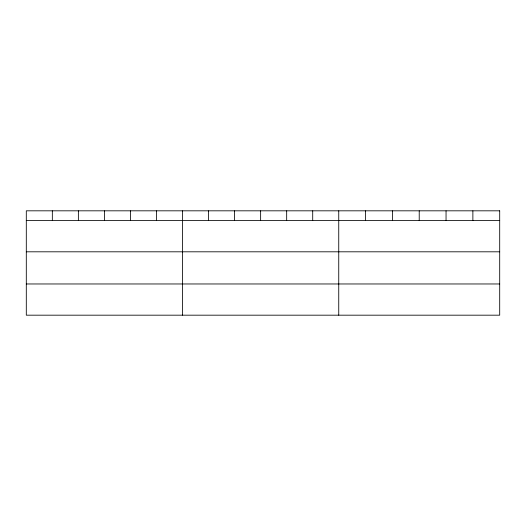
<?xml version="1.0" encoding="UTF-8"?>
<svg xmlns="http://www.w3.org/2000/svg" width="526" height="526" viewBox="0 0 526 526"><rect width="100%" height="100%" fill="white"/><g stroke="black" fill="none" stroke-linecap="round" stroke-linejoin="round"><path stroke-width="0.79" d="M26.3 220.598L499.7 220.598M26.3 251.809L499.7 251.809M26.3 283.968L499.7 283.968M472.874 210.821L472.874 220.598M446.048 210.821L446.048 220.598M419.222 210.821L419.222 220.598M392.396 210.821L392.396 220.598M365.57 210.821L365.57 220.598M338.744 210.821L338.744 315.179M312.707 210.821L312.707 220.598M286.67 210.821L286.67 220.598M260.633 210.821L260.633 220.598M234.596 210.821L234.596 220.598M208.559 210.821L208.559 220.598M182.522 210.821L182.522 315.179M156.485 210.821L156.485 220.598M130.448 210.821L130.448 220.598M104.411 210.821L104.411 220.598M78.374 210.821L78.374 220.598M52.337 210.821L52.337 220.598M499.7 210.821L26.3 210.821L26.3 315.179L499.7 315.179L499.7 210.821"/></g></svg>
